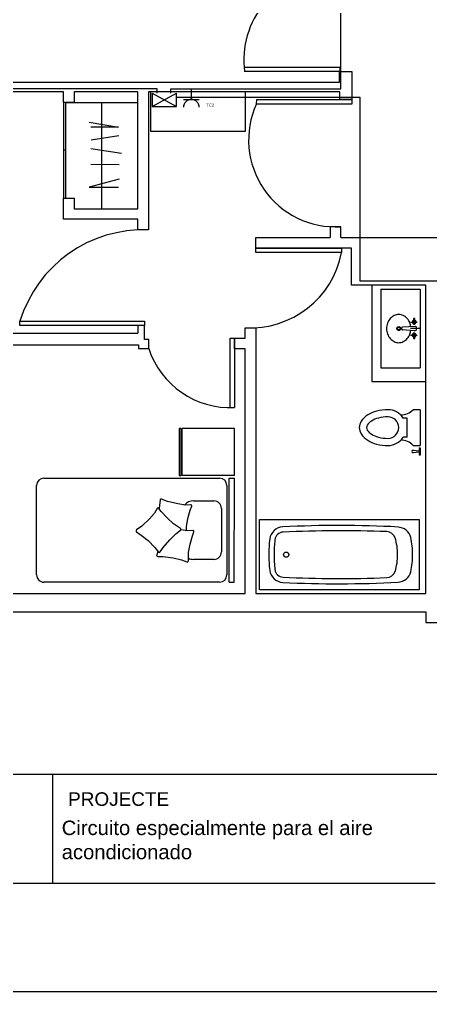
# Model space of a CAD drawing. Header units: millimetres. Extents: x 2377 to 4712, y -254 to 3188.
# Drawn here: x 3465.6 to 3541.4, y 947.8 to 1127 of the extents above; entities that cross this region are included whole.
import ezdxf

# ---------------------------------------------------------------- set-up
doc = ezdxf.new("R2010")
doc.units = ezdxf.units.MM
doc.linetypes.add('ACAD_ISO03W100', pattern=[30, 12, -18])
doc.layers.add('CD', color=7, linetype='Continuous', true_color=0x5e67af)
doc.layers.add('Enchufes', color=30, linetype='Continuous')
doc.layers.add('Mobiliario', color=254, linetype='Continuous')
doc.styles.get("Standard").update_dxf_attribs({"font": 'arial.ttf'})

# ---------------------------------------------------------------- blocks, each defined once
blk = doc.blocks.new('*U7')
for p, q in [((-976.2, 0.3), (-976.2, -499.7)), ((-526.2, 0.3), (-976.2, 0.3)), ((-526.2, 0.3), (-526.2, -499.7)), ((500, -0.3), (-500, 0.3)), ((-500, -48.3), (-500, 0.3)), ((500, -48.8), (-500, -48.3)), ((-430, -71.4), (430, -71.4)), ((500, -48.8), (500, -0.3)), ((-500, -1830), (-500, -141.4)), ((-209.2, -124.8), (209.2, -124.8)), ((500, -141.4), (500, -1830)), ((-280.5, -391.6), (-280.5, -196)), ((280.5, -196), (280.5, -391.6)), ((-526.2, -499.7), (-976.2, -499.7)), ((430, -1900), (-430, -1900))]:
    blk.add_line(p, q)
for points in [[(5, -461), (-31.1, -459.9), (-112.9, -445.4), (-193, -423.2), (-229.4, -409.2, 0.550421), (-243.6, -419.7), (-239.9, -469.3), (-252.7, -543.4), (-277, -641.2), (-299.4, -699, 0.502905), (-290.4, -713.2), (-235.5, -717.5), (-203.7, -720.9)], [(204.7, -733.7), (237.6, -746.1, 0.517444), (251.8, -736.5), (252.9, -686.9), (267.1, -588.8), (285.5, -507.9), (305.6, -456.2, 0.51806), (296.2, -441.9), (215.9, -439.4), (134.1, -424.9), (54, -402.7), (17.6, -388.7, 0.550421), (3.4, -399.3), (7.1, -448.8), (-4.2, -514)]]:
    blk.add_lwpolyline(points, format="xyb")
blk.add_lwpolyline([(-526.3, -530.5), (-526.3, -510.8), (-976.2, -510.8), (-976.2, -530.5)], close=True)
blk.add_lwpolyline([(-108.6, -816.7), (-38.8, -889.4), (-1.9, -939.1, 0.502905), (15, -939.1), (47.8, -895), (100.9, -827.9), (165.1, -763.6), (209.9, -729.8, 0.517444), (209.3, -712.7), (167.9, -685.3), (92.5, -621), (33.8, -562.3), (0.9, -517.7, 0.51806), (-16.2, -518), (-61.2, -584.6), (-117, -646.1), (-178.5, -702.1), (-209.8, -725.4, 0.550421), (-208.4, -743.1), (-164.5, -766.4)], format="xyb", close=True)
for centre, radius, start, end in [((-430, -141.4), 70, 90, 180), ((430, -141.4), 70, 0, 90), ((-209.2, -196), 71.3, 89.99639, 180), ((209.2, -196), 71.3, 0, 90), ((-174.8, -395.7), 105.8, 177.773, 230.96522), ((174.8, -395.7), 105.8, 334.56547, 2.227), ((-430, -1830), 70, 180, 270), ((430, -1830), 70, 270, 0)]:
    blk.add_arc(centre, radius, start, end)
blk = doc.blocks.new('bn04-7')
for p, q in [((0, 0), (0, -0.147)), ((-0.6, 0), (0.6, 0)), ((-0.6, -0.6), (-0.6, 0)), ((-0.058, -0.092), (-0.151, -0.092)), ((-0.122, -0.087), (-0.112, -0.087)), ((-0.122, -0.098), (-0.112, -0.098)), ((-0.1, -0.148), (-0.1, -0.045)), ((-0.033, -0.08), (-0.02, -0.271)), ((0.034, -0.086), (0.02, -0.271)), ((0.058, -0.092), (0.151, -0.092)), ((0.1, -0.148), (0.1, -0.045)), ((0.122, -0.087), (0.112, -0.087)), ((0.122, -0.098), (0.112, -0.098)), ((0.6, -0.6), (0.6, 0)), ((-0.005, -0.286), (0.005, -0.286)), ((-0.6, -0.6), (0.6, -0.6))]:
    blk.add_line(p, q)
for centre, radius in [((-0.1, -0.092), 0.0118), ((0.1, -0.092), 0.0118), ((0, -0.328), 0.03), ((0, -0.328), 0.02)]:
    blk.add_circle(centre, radius)
for centre, radius, start, end in [((-0.142, -0.092), 0.0118, 39.1354, 320.8646), ((-0.131, -0.083), 0.0025, 219.1354, 256.4029), ((-0.131, -0.101), 0.0025, 103.5971, 140.8646), ((-0.123, -0.049), 0.0381, 256.4029, 272.0458), ((-0.123, -0.136), 0.0381, 87.9542, 103.5971), ((-0.1, -0.092), 0.0299, 191.7173, 168.2827), ((-0.1, -0.092), 0.0235, 194.2864, 165.7136), ((-0.112, -0.084), 0.003, 270, 324.6965), ((-0.112, -0.101), 0.003, 35.3035, 90), ((0, -0.393), 0.249, 96.5773, 109.6169), ((0.055, -0.103), 0.0911, 153.0547, 165.3672), ((-0.006, -0.094), 0.0379, 104.9144, 122.742), ((0, -0.113), 0.0583, 90, 104.9144), ((0, -0.113), 0.0583, 75.0856, 90), ((0.005, -0.094), 0.0379, 57.258, 75.0856), ((-0.056, -0.103), 0.0911, 14.6328, 26.9453), ((0, -0.393), 0.249, 70.3831, 83.252), ((0.025, -0.085), 0.00867, 0, 32.7882), ((0.025, -0.085), 0.00867, 350.3449, 0), ((0.1, -0.092), 0.0299, 11.7173, 348.2827), ((0.1, -0.092), 0.0235, 14.2864, 345.7136), ((0.112, -0.084), 0.003, 215.3035, 270), ((0.112, -0.101), 0.003, 90, 144.6965), ((0.123, -0.049), 0.0381, 267.9542, 283.5971), ((0.123, -0.136), 0.0381, 76.4029, 92.0458), ((0.131, -0.083), 0.0025, 283.5971, 320.8646), ((0.131, -0.101), 0.0025, 39.1354, 76.4029), ((0.142, -0.092), 0.0118, 219.1354, 140.8646), ((-0.055, -0.328), 0.16, 154.2946, 180), ((-0.028, -0.341), 0.189, 130.7108, 154.2946), ((-0.011, -0.361), 0.216, 109.6169, 130.7108), ((-0.005, -0.271), 0.015, 180, 270), ((0.005, -0.271), 0.015, 270, 0), ((0.011, -0.361), 0.216, 49.2892, 70.3831), ((0.028, -0.341), 0.189, 25.7054, 49.2892), ((0.055, -0.328), 0.16, 0, 25.7054), ((-0.055, -0.328), 0.16, 180, 205.7054), ((-0.028, -0.315), 0.189, 205.7054, 229.2892), ((0.028, -0.315), 0.189, 310.7108, 334.2946), ((0.055, -0.328), 0.16, 334.2946, 360), ((-0.011, -0.295), 0.216, 229.2892, 250.3831), ((0, -0.264), 0.249, 250.3831, 270), ((0, -0.264), 0.249, 270, 289.6169), ((0.011, -0.295), 0.216, 289.6169, 310.7108)]:
    blk.add_arc(centre, radius, start, end)
blk = doc.blocks.new('bn34-3')
at = {"linetype": 'ByBlock'}
for p, q in [((-0.1765, 0), (-0.1765, -0.0706)), ((-0.1765, 0), (0.1765, 0)), ((0.1765, -0.0706), (0.1765, 0)), ((0.2, 0), (0.2706, 0)), ((0.2, 0), (0.2059, -0.0118)), ((0.2647, -0.0118), (0.2706, 0)), ((0.2059, -0.0118), (0.2647, -0.0118)), ((0.2235, -0.0706), (0.2294, -0.0118)), ((0.2412, -0.0118), (0.2471, -0.0706)), ((-0.0941, -0.1294), (-0.0941, -0.1684)), ((0.0941, -0.1294), (-0.0941, -0.1294)), ((0.0941, -0.1294), (0.0941, -0.1684))]:
    blk.add_line(p, q, dxfattribs=at)
for centre, radius, start, end in [((-0.2843, -0.1882), 0.1596, 358.33784, 47.48955), ((0.2843, -0.1882), 0.1596, 132.51045, 181.66216), ((0.2353, -0.0706), 0.0118, 180, 0), ((0, -0.3176), 0.1765, 122.23095, 180), ((0, -0.3176), 0.1765, 0, 57.76905), ((0, -0.3176), 0.1059, 0, 180), ((0.2737, -0.3176), 0.4502, 180.00004, 194.51425), ((0.2737, -0.3176), 0.3796, 180.00003, 194.51424), ((-0.2737, -0.3176), 0.3796, 345.48576, 359.99997), ((-0.2737, -0.3176), 0.4502, 345.48575, 359.99996), ((0.1387, -0.3526), 0.3108, 194.51426, 212.00539), ((0.1387, -0.3526), 0.2402, 194.51426, 212.0054), ((-0.1387, -0.3526), 0.2402, 327.9946, 345.48574), ((-0.1387, -0.3526), 0.3108, 327.99461, 345.48574), ((0.0535, -0.4059), 0.2103, 212.00541, 236.46588), ((0.0535, -0.4059), 0.1397, 212.00541, 236.46587), ((0, -0.4866), 0.0428, 236.46596, 269.99998), ((0, -0.4866), 0.0428, 270.00002, 303.53404), ((-0.0535, -0.4059), 0.1397, 303.53413, 327.99459), ((-0.0535, -0.4059), 0.2103, 303.53412, 327.99459), ((0, -0.4866), 0.1134, 236.46593, 269.99995), ((0, -0.4866), 0.1134, 270.00005, 303.53407)]:
    blk.add_arc(centre, radius, start, end, dxfattribs=at)
blk = doc.blocks.new('A$C57724086')
at = {"layer": 'Mobiliario'}
for p, q in [((0, 0), (0, 1.7)), ((0, 1.7), (0.75, 1.7)), ((0.75, 1.7), (0.75, 0)), ((0.75, 0), (0, 0))]:
    blk.add_line(p, q, dxfattribs=at)
blk.add_circle((0.375, 1.415), 0.0275, dxfattribs=at)
for centre, radius, start, end in [((0.229, 1.442), 0.15, 97.8246, 176.2997), ((0.375, 0.114), 1.486, 89.9988, 96.4162), ((0.375, 0.114), 1.486, 83.5838, 90.0012), ((0.521, 1.442), 0.15, 3.7003, 82.1754), ((12.322, 0.854), 12.257, 177.2038, 182.9431), ((13.215, 0.833), 13.094, 177.3056, 182.1342), ((0.229, 1.442), 0.094, 97.8246, 176.2997), ((0.375, 0.111), 1.433, 89.9987, 96.3484), ((0.375, 0.111), 1.433, 83.6516, 90.0013), ((0.521, 1.442), 0.094, 3.7003, 82.1754), ((-12.465, 0.833), 13.094, 357.8658, 2.6944), ((-11.572, 0.854), 12.257, 357.0569, 2.7962), ((0.23, 0.35), 0.1, 182.9309, 250.2221), ((0.52, 0.35), 0.1, 289.7779, 357.0691), ((0.231, 0.235), 0.15, 183.8947, 255.3014), ((0.375, 0.858), 0.628, 253.4701, 270.0186), ((0.375, 0.858), 0.628, 269.9814, 286.5299), ((0.519, 0.235), 0.15, 284.6986, 356.1053), ((0.375, 0.924), 0.854, 257.6931, 270.0076), ((0.375, 0.924), 0.854, 269.9924, 282.3069)]:
    blk.add_arc(centre, radius, start, end, dxfattribs=at)

msp = doc.modelspace()

# ---------------------------------------------------------------- linework, layer by layer
at = {"transparency": 33554687}
for p, q in [((3524.66, 1115.48), (3524.66, 1117.41)), ((3524.66, 1117.41), (3526.93, 1117.41)), ((3526.93, 1117.41), (3526.93, 1112.26)), ((3412.96, 1115.48), (3524.66, 1115.48)), ((3473.78, 1113.69), (3412.96, 1113.69)), ((3473.78, 1111.73), (3473.78, 1113.69)), ((3487.5, 1113.69), (3475.74, 1113.69)), ((3475.74, 1113.69), (3475.74, 1111.73)), ((3487.5, 1092.13), (3487.5, 1113.69)), ((3524.73, 1113.69), (3489.46, 1113.69)), ((3489.46, 1113.69), (3489.46, 1088.21)), ((3524.73, 1112.26), (3524.73, 1113.69)), ((3475.74, 1111.73), (3473.78, 1111.73)), ((3473.78, 1111.73), (3473.78, 1094.09)), ((3474.11, 1111.73), (3474.11, 1094.09)), ((3474.11, 1111.73), (3480.77, 1111.73)), ((3475.74, 1111.73), (3487.5, 1111.73)), ((3480.77, 1111.73), (3480.77, 1092.13)), ((3526.93, 1112.26), (3524.73, 1112.26)), ((3478.52, 1108.06), (3483.92, 1107.17)), ((3483.92, 1107.17), (3478.78, 1107.17)), ((3483.99, 1105.55), (3478.88, 1104.75)), ((3474.11, 1102.91), (3473.78, 1102.91)), ((3478.82, 1103.25), (3484.47, 1102.39)), ((3478.81, 1100.32), (3484.05, 1100.29)), ((3484.06, 1097.6), (3478.51, 1096.1)), ((3478.51, 1096.1), (3483.9, 1096.1)), ((3473.78, 1090.17), (3473.78, 1094.09)), ((3473.78, 1094.09), (3475.74, 1094.09)), ((3475.74, 1094.09), (3475.74, 1092.13)), ((3475.74, 1092.13), (3487.5, 1092.13)), ((3487.5, 1090.17), (3473.78, 1090.17)), ((3487.5, 1088.21), (3487.5, 1090.17)), ((3489.46, 1088.21), (3487.5, 1088.21)), ((3524.89, 1088.8), (3522.93, 1088.8)), ((3522.93, 1088.8), (3522.93, 1086.84)), ((3524.89, 1086.84), (3524.89, 1088.8)), ((3509.21, 1084.88), (3509.21, 1086.84)), ((3509.21, 1084.88), (3509.21, 1086.84)), ((3509.21, 1086.84), (3522.93, 1086.84)), ((3524.89, 1086.84), (3554.28, 1086.84)), ((3526.85, 1084.88), (3509.21, 1084.88)), ((3526.85, 1078.03), (3526.85, 1084.88)), ((3540.57, 1078.03), (3526.85, 1078.03)), ((3540.57, 1021.19), (3540.57, 1078.03)), ((3488.72, 1070.57), (3487.5, 1070.57)), ((3487.5, 1070.57), (3487.5, 1069.17)), ((3488.72, 1067.99), (3488.72, 1070.57)), ((3507.25, 1068.23), (3507.25, 1070.19)), ((3507.25, 1070.19), (3509.21, 1070.19)), ((3507.25, 1070.19), (3509.21, 1070.19)), ((3509.21, 1070.19), (3509.21, 1021.19)), ((3509.21, 1070.19), (3509.21, 1021.19)), ((3412.96, 1069.17), (3487.5, 1069.17)), ((3412.96, 1067.05), (3487.61, 1067.05)), ((3487.61, 1067.05), (3487.61, 1066.33)), ((3489.49, 1067.99), (3488.72, 1067.99)), ((3489.49, 1066.33), (3489.49, 1067.99)), ((3505.29, 1066.27), (3505.29, 1068.23)), ((3505.29, 1068.23), (3507.25, 1068.23)), ((3487.61, 1066.33), (3489.49, 1066.33)), ((3507.25, 1066.27), (3505.29, 1066.27)), ((3507.25, 1021.19), (3507.25, 1066.27)), ((3416.56, 1021.19), (3507.25, 1021.19)), ((3509.21, 1021.19), (3530.77, 1021.19)), ((3530.77, 1021.19), (3540.57, 1021.19)), ((3415.79, 1017.8), (3540.57, 1017.8)), ((3540.57, 1017.8), (3540.57, 1015.84)), ((3540.57, 1015.84), (3550.36, 1015.84)), ((3740.3, 987.79), (3344.81, 987.79)), ((3471.81, 967.79), (3471.81, 987.79)), ((3390.81, 967.79), (3471.81, 967.79)), ((3471.81, 967.79), (3542.31, 967.79)), ((3329.76, 947.79), (3749.76, 947.79))]:
    msp.add_line(p, q, dxfattribs=at)
at = {"layer": 'CD', "transparency": 33554687}
for p, q in [((3524.89, 1114.2), (3524.89, 1156.63)), ((3491.06, 1114.21), (3404.97, 1114.21)), ((3491.06, 1113.45), (3491.06, 1114.21)), ((3493.56, 1113.45), (3493.56, 1114.2)), ((3493.56, 1114.2), (3524.89, 1114.2)), ((3528.48, 1112.62), (3494.63, 1112.62)), ((3528.48, 1078.75), (3528.48, 1112.62)), ((3637.54, 1078.75), (3528.48, 1078.75))]:
    msp.add_line(p, q, dxfattribs=at)
at = {"layer": 'CD', "color": 165, "linetype": 'ACAD_ISO03W100', "true_color": 0x5e67af, "transparency": 33554687}
for p, q in [((3490.13, 1113.45), (3490.13, 1110.99)), ((3490.13, 1110.99), (3494.63, 1113.45)), ((3490.13, 1113.45), (3494.63, 1110.99)), ((3494.63, 1110.99), (3494.63, 1113.45)), ((3490.13, 1110.99), (3494.63, 1110.99))]:
    msp.add_line(p, q, dxfattribs=at)
at = {"layer": 'Enchufes', "transparency": 33554687}
for p, q in [((3497.34, 1112.28), (3497.34, 1114.05)), ((3495.89, 1112.72), (3498.79, 1112.72)), ((3495.89, 1112.28), (3498.79, 1112.28))]:
    msp.add_line(p, q, dxfattribs=at)
msp.add_arc((3497.34, 1110.83), 1.45, 0, 180, dxfattribs=at)
at = {"layer": 'Mobiliario', "transparency": 33554687}
for p, q in [((3507.07, 1118.23), (3524.74, 1118.23)), ((3507.07, 1118.23), (3507.15, 1117.41)), ((3524.66, 1117.41), (3507.07, 1117.41)), ((3524.74, 1118.23), (3524.74, 1117.41)), ((3489.79, 1113.69), (3489.79, 1106.43)), ((3507.3, 1106.43), (3507.3, 1113.69)), ((3509.34, 1112.26), (3509.27, 1111.43)), ((3526.93, 1111.43), (3509.27, 1111.43)), ((3509.34, 1112.26), (3526.93, 1112.26)), ((3526.93, 1112.26), (3526.93, 1111.43)), ((3489.79, 1106.43), (3507.3, 1106.43)), ((3509.21, 1084.06), (3509.21, 1084.88)), ((3509.21, 1084.88), (3525.03, 1084.88)), ((3525.03, 1084.88), (3525.03, 1084.06)), ((3526.85, 1084.88), (3526.88, 1084.88)), ((3525.03, 1084.06), (3509.21, 1084.06)), ((3530.63, 1078.03), (3530.63, 1060.25)), ((3465.74, 1070.57), (3465.74, 1071.39)), ((3465.74, 1071.39), (3488.72, 1071.39)), ((3487.5, 1070.57), (3465.74, 1070.57)), ((3488.72, 1071.39), (3488.72, 1070.57)), ((3504.47, 1055.48), (3504.47, 1068.23)), ((3504.47, 1068.23), (3505.29, 1068.23)), ((3505.29, 1068.15), (3505.29, 1055.48)), ((3530.63, 1060.25), (3540.57, 1060.25)), ((3504.47, 1055.48), (3505.29, 1055.48))]:
    msp.add_line(p, q, dxfattribs=at)
for centre, radius, start, end in [((3522.97, 1119.62), 15.95, 87.9494, 184.995), ((3523.91, 1104.79), 16.01, 155.4642, 273.5086), ((3488.48, 1064.46), 23.77, 87.6377, 163.0439), ((3508.23, 1087.26), 17.1, 266.7154, 349.2284), ((3504.52, 1071.29), 15.83, 198.2704, 272.7944)]:
    msp.add_arc(centre, radius, start, end, dxfattribs=at)

# ---------------------------------------------------------------- block references
at = {"layer": 'Mobiliario', "transparency": 33554687, "rotation": 270}
for name, p, xscale, yscale, zscale in [('bn04-7', (3539.54, 1070.03), 12.10028940834301, 12.10028940834301, 12.10028940834301), ('bn34-3', (3539.54, 1051.77), 18.7270378760025, 18.7270378760025, 18.7270378760025), ('*U7', (3505.26, 1032.86), 0.0191823192673829, 0.0191823192673829, 0.0191823192673829)]:
    msp.add_blockref(name, p, dxfattribs=dict(at, xscale=xscale, yscale=yscale, zscale=zscale))
at = {"layer": 'Mobiliario', "color": 7, "transparency": 33554687, "xscale": 17.33310811218713, "yscale": 17.33310811218713, "zscale": 17.33310811218713, "rotation": 90}
msp.add_blockref('A$C57724086', (3539.35, 1021.85), dxfattribs=at)

# ---------------------------------------------------------------- texts
at = {"transparency": 33554687, "insert": (3474.62, 984.53), "char_height": 2.5, "attachment_point": 1}
msp.add_mtext_dynamic_manual_height_columns('PROJECTE', width=37.0564, gutter_width=12.5, heights=[0], dxfattribs=at)
at = {"transparency": 33554687, "insert": (3473.44, 979.31), "char_height": 2.668, "width": 92.5514, "attachment_point": 1}
msp.add_mtext('Circuito especialmente para el aire\\Pacondicionado', dxfattribs=at)
at = {"layer": 'Enchufes', "transparency": 33554687, "insert": (3500.07, 1111.5), "char_height": 0.556, "attachment_point": 1}
msp.add_mtext_dynamic_manual_height_columns('TC2', width=1.9736, gutter_width=2.78, heights=[0], dxfattribs=at)

doc.saveas('drawing.dxf')
